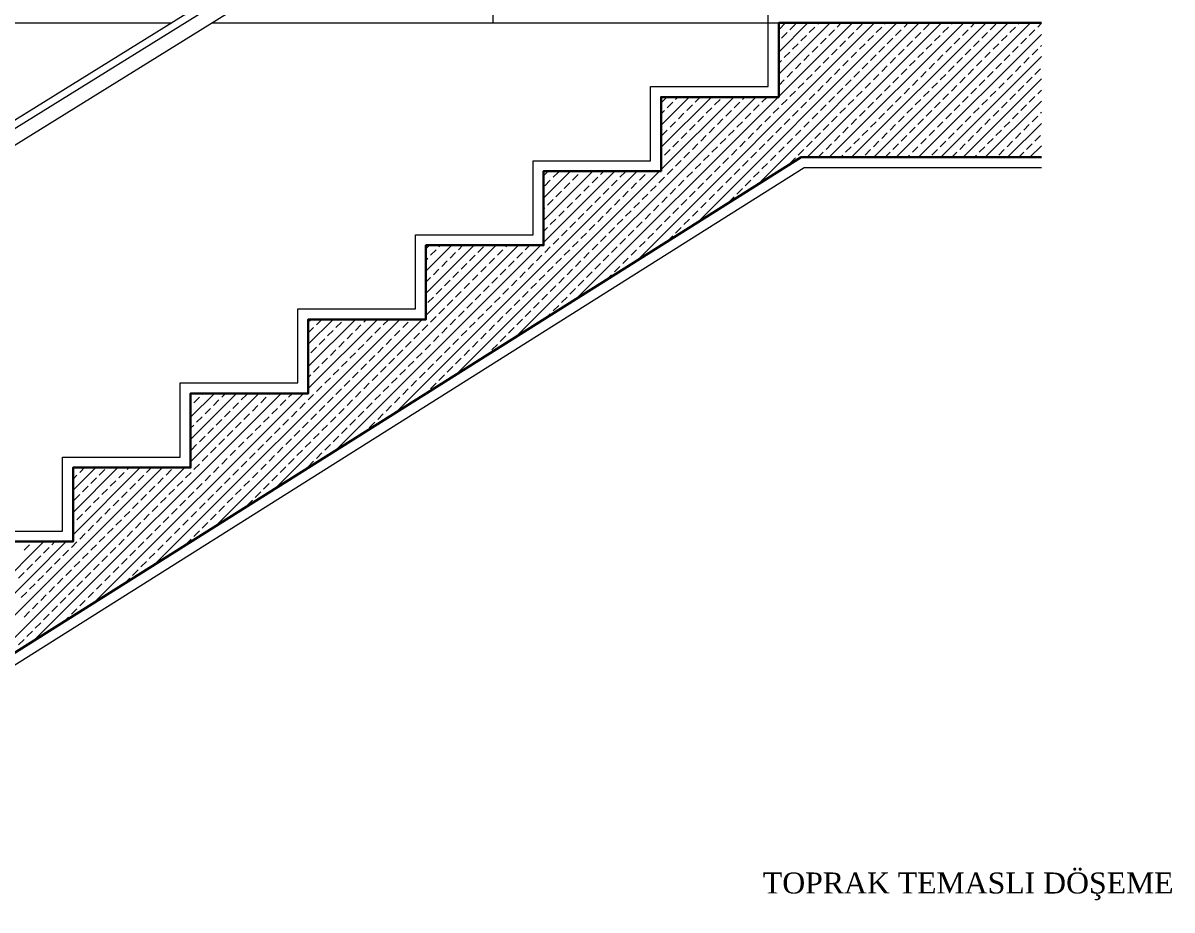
# Model space of a CAD drawing. Extents: x 775040 to 808375, y 4159409 to 4163651.
# Drawn here: x 805456 to 806140, y 4160094 to 4160622 of the extents above; entities that cross this region are included whole.
import ezdxf

# ---------------------------------------------------------------- set-up
doc = ezdxf.new("R2010")
doc.units = 0
doc.header["$MEASUREMENT"] = 0
for name, color, linetype, lineweight in [('Z_g1', 1, 'Continuous', 5), ('Z_g3', 3, 'Continuous', 13), ('Z_kesit döşeme', 5, 'Continuous', 30), ('Z_kolon tarama', 171, 'Continuous', 5), ('Z_sıva', 241, 'Continuous', 5)]:
    doc.layers.add(name, color=color, linetype=linetype, lineweight=lineweight)
doc.styles.add('ÖLÇÜ', font='times.ttf', dxfattribs={"height": 15})

msp = doc.modelspace()

# ---------------------------------------------------------------- linework, layer by layer
at = {"layer": 'Z_g1'}
for p, q in [((804780.01, 4160147.64), (805904.87, 4160846.02)), ((804782.25, 4160144.03), (805904.87, 4160841.02)), ((804786.73, 4160136.81), (805904.87, 4160831.02))]:
    msp.add_line(p, q, dxfattribs=at)
at = {"layer": 'Z_g3', "linetype": 'Continuous'}
for p, q in [((805736.26, 4160622.27), (805736.26, 4160831.02)), ((804802.36, 4160622.27), (805544.48, 4160622.27)), ((805568.64, 4160622.27), (805906.26, 4160622.27))]:
    msp.add_line(p, q, dxfattribs=at)
at = {"layer": 'Z_kesit döşeme', "linetype": 'Continuous'}
for points in [[(805416.26, 4160313.45), (805486.26, 4160313.45), (805486.26, 4160357.56), (805556.26, 4160357.56), (805556.26, 4160401.68), (805626.26, 4160401.68), (805626.26, 4160445.8), (805696.26, 4160445.8), (805696.26, 4160489.92), (805766.26, 4160489.92), (805766.26, 4160534.03), (805836.26, 4160534.03), (805836.26, 4160578.15), (805906.26, 4160578.15), (805906.26, 4160622.27), (806062.59, 4160622.27)], [(806062.59, 4160542.27), (805919.66, 4160542.27), (804893.76, 4159895.69), (804893.76, 4159809.77)]]:
    msp.add_lwpolyline(points, dxfattribs=at)
at = {"layer": 'Z_kolon tarama'}
for p, q in [((805821.4, 4160480.34), (805963.33, 4160622.27)), ((805857.26, 4160502.94), (805976.59, 4160622.27)), ((805893.12, 4160525.54), (805989.85, 4160622.27)), ((805906.26, 4160618.23), (805910.3, 4160622.27)), ((805906.26, 4160604.98), (805923.55, 4160622.27)), ((805906.26, 4160591.72), (805936.81, 4160622.27)), ((805906.26, 4160578.46), (805950.07, 4160622.27)), ((805923.1, 4160542.27), (806003.1, 4160622.27)), ((805929.42, 4160621.51), (805930.18, 4160622.27)), ((805936.36, 4160542.27), (806016.36, 4160622.27)), ((805941.02, 4160619.85), (805943.44, 4160622.27)), ((805949.62, 4160542.27), (806029.62, 4160622.27)), ((805962.88, 4160542.27), (806042.88, 4160622.27)), ((805969.2, 4160621.51), (805969.96, 4160622.27)), ((805976.14, 4160542.27), (806056.14, 4160622.27)), ((805980.8, 4160619.85), (805983.22, 4160622.27)), ((806008.97, 4160621.51), (806009.73, 4160622.27)), ((806020.57, 4160619.85), (806022.99, 4160622.27)), ((806048.75, 4160621.51), (806049.51, 4160622.27)), ((806060.35, 4160619.85), (806062.59, 4160622.1)), ((805907.88, 4160613.22), (805911.19, 4160616.54)), ((805912.85, 4160618.19), (805916.16, 4160621.51)), ((805919.48, 4160611.56), (805922.79, 4160614.88)), ((805924.45, 4160616.54), (805927.77, 4160619.85)), ((805936.05, 4160614.88), (805939.37, 4160618.19)), ((805947.65, 4160613.22), (805950.97, 4160616.54)), ((805952.62, 4160618.19), (805955.94, 4160621.51)), ((805959.25, 4160611.56), (805962.57, 4160614.88)), ((805964.23, 4160616.54), (805967.54, 4160619.85)), ((805975.83, 4160614.88), (805979.14, 4160618.19)), ((805987.43, 4160613.22), (805990.74, 4160616.54)), ((805989.4, 4160542.27), (806062.59, 4160615.47)), ((805992.4, 4160618.19), (805995.71, 4160621.51)), ((805999.03, 4160611.56), (806002.34, 4160614.88)), ((806004, 4160616.54), (806007.31, 4160619.85)), ((806015.6, 4160614.88), (806018.92, 4160618.19)), ((806027.2, 4160613.22), (806030.52, 4160616.54)), ((806032.17, 4160618.19), (806035.49, 4160621.51)), ((806038.8, 4160611.56), (806042.12, 4160614.88)), ((806043.77, 4160616.54), (806047.09, 4160619.85)), ((806055.38, 4160614.88), (806058.69, 4160618.19)), ((805914.51, 4160606.59), (805917.82, 4160609.91)), ((805926.11, 4160604.94), (805929.42, 4160608.25)), ((805931.08, 4160609.91), (805934.39, 4160613.22)), ((805942.68, 4160608.25), (805946, 4160611.56)), ((805954.28, 4160606.59), (805957.6, 4160609.91)), ((805965.88, 4160604.94), (805969.2, 4160608.25)), ((805970.85, 4160609.91), (805974.17, 4160613.22)), ((805982.46, 4160608.25), (805985.77, 4160611.56)), ((805994.06, 4160606.59), (805997.37, 4160609.91)), ((806005.66, 4160604.94), (806008.97, 4160608.25)), ((806010.63, 4160609.91), (806013.94, 4160613.22)), ((806022.23, 4160608.25), (806025.54, 4160611.56)), ((806033.83, 4160606.59), (806037.15, 4160609.91)), ((806045.43, 4160604.94), (806048.75, 4160608.25)), ((806050.4, 4160609.91), (806053.72, 4160613.22)), ((806062, 4160608.25), (806062.59, 4160608.84)), ((805909.54, 4160601.62), (805912.85, 4160604.94)), ((805921.14, 4160599.96), (805924.45, 4160603.28)), ((805932.74, 4160598.31), (805936.05, 4160601.62)), ((805937.71, 4160603.28), (805941.02, 4160606.59)), ((805949.31, 4160601.62), (805952.62, 4160604.94)), ((805960.91, 4160599.96), (805964.23, 4160603.28)), ((805972.51, 4160598.31), (805975.83, 4160601.62)), ((805977.48, 4160603.28), (805980.8, 4160606.59)), ((805989.08, 4160601.62), (805992.4, 4160604.94)), ((806000.69, 4160599.96), (806004, 4160603.28)), ((806002.65, 4160542.27), (806062.59, 4160602.21)), ((806012.29, 4160598.31), (806015.6, 4160601.62)), ((806017.26, 4160603.28), (806020.57, 4160606.59)), ((806028.86, 4160601.62), (806032.17, 4160604.94)), ((806040.46, 4160599.96), (806043.77, 4160603.28)), ((806052.06, 4160598.31), (806055.38, 4160601.62)), ((806057.03, 4160603.28), (806060.35, 4160606.59)), ((805906.26, 4160598.35), (805907.88, 4160599.96)), ((805916.16, 4160594.99), (805919.48, 4160598.31)), ((805927.77, 4160593.33), (805931.08, 4160596.65)), ((805939.37, 4160591.68), (805942.68, 4160594.99)), ((805944.34, 4160596.65), (805947.65, 4160599.96)), ((805955.94, 4160594.99), (805959.25, 4160598.31)), ((805967.54, 4160593.33), (805970.85, 4160596.65)), ((805979.14, 4160591.68), (805982.46, 4160594.99)), ((805984.11, 4160596.65), (805987.43, 4160599.96)), ((805995.71, 4160594.99), (805999.03, 4160598.31)), ((806007.31, 4160593.33), (806010.63, 4160596.65)), ((806018.92, 4160591.68), (806022.23, 4160594.99)), ((806023.89, 4160596.65), (806027.2, 4160599.96)), ((806035.49, 4160594.99), (806038.8, 4160598.31)), ((806047.09, 4160593.33), (806050.4, 4160596.65)), ((806058.69, 4160591.68), (806062, 4160594.99)), ((805906.26, 4160585.09), (805909.54, 4160588.36)), ((805911.19, 4160590.02), (805914.51, 4160593.33)), ((805922.79, 4160588.36), (805926.11, 4160591.68)), ((805934.39, 4160586.71), (805937.71, 4160590.02)), ((805946, 4160585.05), (805949.31, 4160588.36)), ((805950.97, 4160590.02), (805954.28, 4160593.33)), ((805962.57, 4160588.36), (805965.88, 4160591.68)), ((805974.17, 4160586.71), (805977.48, 4160590.02)), ((805985.77, 4160585.05), (805989.08, 4160588.36)), ((805990.74, 4160590.02), (805994.06, 4160593.33)), ((806002.34, 4160588.36), (806005.66, 4160591.68)), ((806013.94, 4160586.71), (806017.26, 4160590.02)), ((806015.91, 4160542.27), (806062.59, 4160588.95)), ((806025.54, 4160585.05), (806028.86, 4160588.36)), ((806030.52, 4160590.02), (806033.83, 4160593.33)), ((806042.12, 4160588.36), (806045.43, 4160591.68)), ((806053.72, 4160586.71), (806057.03, 4160590.02)), ((805912.85, 4160578.42), (805916.16, 4160581.73)), ((805917.82, 4160583.39), (805921.14, 4160586.71)), ((805929.42, 4160581.73), (805932.74, 4160585.05)), ((805941.02, 4160580.08), (805944.34, 4160583.39)), ((805952.62, 4160578.42), (805955.94, 4160581.73)), ((805957.6, 4160583.39), (805960.91, 4160586.71)), ((805969.2, 4160581.73), (805972.51, 4160585.05)), ((805980.8, 4160580.08), (805984.11, 4160583.39)), ((805992.4, 4160578.42), (805995.71, 4160581.73)), ((805997.37, 4160583.39), (806000.69, 4160586.71)), ((806008.97, 4160581.73), (806012.29, 4160585.05)), ((806020.57, 4160580.08), (806023.89, 4160583.39)), ((806032.17, 4160578.42), (806035.49, 4160581.73)), ((806037.15, 4160583.39), (806040.46, 4160586.71)), ((806048.75, 4160581.73), (806052.06, 4160585.05)), ((806060.35, 4160580.08), (806062.59, 4160582.32)), ((805749.69, 4160435.14), (805892.69, 4160578.15)), ((805785.55, 4160457.74), (805905.95, 4160578.15)), ((805836.26, 4160574.75), (805839.66, 4160578.15)), ((805836.26, 4160561.49), (805852.92, 4160578.15)), ((805836.26, 4160548.23), (805866.18, 4160578.15)), ((805836.26, 4160534.98), (805879.44, 4160578.15)), ((805839.93, 4160571.79), (805843.24, 4160575.1)), ((805844.9, 4160576.76), (805846.29, 4160578.15)), ((805856.5, 4160575.1), (805859.55, 4160578.15)), ((805868.1, 4160573.45), (805871.42, 4160576.76)), ((805879.7, 4160571.79), (805883.02, 4160575.1)), ((805884.68, 4160576.76), (805886.07, 4160578.15)), ((805896.28, 4160575.1), (805899.32, 4160578.15)), ((805907.88, 4160573.45), (805911.19, 4160576.76)), ((805919.48, 4160571.79), (805922.79, 4160575.1)), ((805924.45, 4160576.76), (805927.77, 4160580.08)), ((805936.05, 4160575.1), (805939.37, 4160578.42)), ((805947.65, 4160573.45), (805950.97, 4160576.76)), ((805959.25, 4160571.79), (805962.57, 4160575.1)), ((805964.23, 4160576.76), (805967.54, 4160580.08)), ((805975.83, 4160575.1), (805979.14, 4160578.42)), ((805987.43, 4160573.45), (805990.74, 4160576.76)), ((805999.03, 4160571.79), (806002.34, 4160575.1)), ((806004, 4160576.76), (806007.31, 4160580.08)), ((806015.6, 4160575.1), (806018.92, 4160578.42)), ((806027.2, 4160573.45), (806030.52, 4160576.76)), ((806029.17, 4160542.27), (806062.59, 4160575.69)), ((806038.8, 4160571.79), (806042.12, 4160575.1)), ((806043.77, 4160576.76), (806047.09, 4160580.08)), ((806055.38, 4160575.1), (806058.69, 4160578.42)), ((805836.26, 4160568.12), (805838.27, 4160570.13)), ((805846.56, 4160565.16), (805849.87, 4160568.48)), ((805851.53, 4160570.13), (805854.84, 4160573.45)), ((805863.13, 4160568.48), (805866.45, 4160571.79)), ((805874.73, 4160566.82), (805878.05, 4160570.13)), ((805886.33, 4160565.16), (805889.65, 4160568.48)), ((805891.3, 4160570.13), (805894.62, 4160573.45)), ((805902.91, 4160568.48), (805906.22, 4160571.79)), ((805914.51, 4160566.82), (805917.82, 4160570.13)), ((805926.11, 4160565.16), (805929.42, 4160568.48)), ((805931.08, 4160570.13), (805934.39, 4160573.45)), ((805942.68, 4160568.48), (805946, 4160571.79)), ((805954.28, 4160566.82), (805957.6, 4160570.13)), ((805965.88, 4160565.16), (805969.2, 4160568.48)), ((805970.85, 4160570.13), (805974.17, 4160573.45)), ((805982.46, 4160568.48), (805985.77, 4160571.79)), ((805994.06, 4160566.82), (805997.37, 4160570.13)), ((806005.66, 4160565.16), (806008.97, 4160568.48)), ((806010.63, 4160570.13), (806013.94, 4160573.45)), ((806022.23, 4160568.48), (806025.54, 4160571.79)), ((806033.83, 4160566.82), (806037.15, 4160570.13)), ((806045.43, 4160565.16), (806048.75, 4160568.48)), ((806050.4, 4160570.13), (806053.72, 4160573.45)), ((806062, 4160568.48), (806062.59, 4160569.06)), ((805841.59, 4160560.19), (805844.9, 4160563.5)), ((805853.19, 4160558.53), (805856.5, 4160561.85)), ((805858.16, 4160563.5), (805861.47, 4160566.82)), ((805864.79, 4160556.87), (805868.1, 4160560.19)), ((805869.76, 4160561.85), (805873.07, 4160565.16)), ((805881.36, 4160560.19), (805884.68, 4160563.5)), ((805892.96, 4160558.53), (805896.28, 4160561.85)), ((805897.93, 4160563.5), (805901.25, 4160566.82)), ((805904.56, 4160556.87), (805907.88, 4160560.19)), ((805909.54, 4160561.85), (805912.85, 4160565.16)), ((805921.14, 4160560.19), (805924.45, 4160563.5)), ((805932.74, 4160558.53), (805936.05, 4160561.85)), ((805937.71, 4160563.5), (805941.02, 4160566.82)), ((805944.34, 4160556.87), (805947.65, 4160560.19)), ((805949.31, 4160561.85), (805952.62, 4160565.16)), ((805960.91, 4160560.19), (805964.23, 4160563.5)), ((805972.51, 4160558.53), (805975.83, 4160561.85)), ((805977.48, 4160563.5), (805980.8, 4160566.82)), ((805984.11, 4160556.87), (805987.43, 4160560.19)), ((805989.08, 4160561.85), (805992.4, 4160565.16)), ((806000.69, 4160560.19), (806004, 4160563.5)), ((806012.29, 4160558.53), (806015.6, 4160561.85)), ((806017.26, 4160563.5), (806020.57, 4160566.82)), ((806023.89, 4160556.87), (806027.2, 4160560.19)), ((806028.86, 4160561.85), (806032.17, 4160565.16)), ((806040.46, 4160560.19), (806043.77, 4160563.5)), ((806042.43, 4160542.27), (806062.59, 4160562.43)), ((806052.06, 4160558.53), (806055.38, 4160561.85)), ((806057.03, 4160563.5), (806060.35, 4160566.82)), ((805836.61, 4160555.22), (805839.93, 4160558.53)), ((805848.22, 4160553.56), (805851.53, 4160556.87)), ((805859.82, 4160551.9), (805863.13, 4160555.22)), ((805871.42, 4160550.25), (805874.73, 4160553.56)), ((805876.39, 4160555.22), (805879.7, 4160558.53)), ((805887.99, 4160553.56), (805891.3, 4160556.87)), ((805899.59, 4160551.9), (805902.91, 4160555.22)), ((805911.19, 4160550.25), (805914.51, 4160553.56)), ((805916.16, 4160555.22), (805919.48, 4160558.53)), ((805927.77, 4160553.56), (805931.08, 4160556.87)), ((805939.37, 4160551.9), (805942.68, 4160555.22)), ((805950.97, 4160550.25), (805954.28, 4160553.56)), ((805955.94, 4160555.22), (805959.25, 4160558.53)), ((805967.54, 4160553.56), (805970.85, 4160556.87)), ((805979.14, 4160551.9), (805982.46, 4160555.22)), ((805990.74, 4160550.25), (805994.06, 4160553.56)), ((805995.71, 4160555.22), (805999.03, 4160558.53)), ((806007.31, 4160553.56), (806010.63, 4160556.87)), ((806018.92, 4160551.9), (806022.23, 4160555.22)), ((806030.52, 4160550.25), (806033.83, 4160553.56)), ((806035.49, 4160555.22), (806038.8, 4160558.53)), ((806047.09, 4160553.56), (806050.4, 4160556.87)), ((806058.69, 4160551.9), (806062, 4160555.22)), ((805838.27, 4160543.62), (805841.59, 4160546.93)), ((805843.24, 4160548.59), (805846.56, 4160551.9)), ((805854.84, 4160546.93), (805858.16, 4160550.25)), ((805866.45, 4160545.27), (805869.76, 4160548.59)), ((805878.05, 4160543.62), (805881.36, 4160546.93)), ((805883.02, 4160548.59), (805886.33, 4160551.9)), ((805894.62, 4160546.93), (805897.93, 4160550.25)), ((805906.22, 4160545.27), (805909.54, 4160548.59)), ((805917.82, 4160543.62), (805921.14, 4160546.93)), ((805922.79, 4160548.59), (805926.11, 4160551.9)), ((805934.39, 4160546.93), (805937.71, 4160550.25)), ((805946, 4160545.27), (805949.31, 4160548.59)), ((805957.6, 4160543.62), (805960.91, 4160546.93)), ((805962.57, 4160548.59), (805965.88, 4160551.9)), ((805974.17, 4160546.93), (805977.48, 4160550.25)), ((805985.77, 4160545.27), (805989.08, 4160548.59)), ((805997.37, 4160543.62), (806000.69, 4160546.93)), ((806002.34, 4160548.59), (806005.66, 4160551.9)), ((806013.94, 4160546.93), (806017.26, 4160550.25)), ((806025.54, 4160545.27), (806028.86, 4160548.59)), ((806037.15, 4160543.62), (806040.46, 4160546.93)), ((806042.12, 4160548.59), (806045.43, 4160551.9)), ((806053.72, 4160546.93), (806057.03, 4160550.25)), ((806055.69, 4160542.27), (806062.59, 4160549.18)), ((805836.26, 4160541.6), (805836.61, 4160541.96)), ((805844.9, 4160536.99), (805848.22, 4160540.3)), ((805849.87, 4160541.96), (805853.19, 4160545.27)), ((805861.47, 4160540.3), (805864.79, 4160543.62)), ((805873.07, 4160538.64), (805876.39, 4160541.96)), ((805884.68, 4160536.99), (805887.99, 4160540.3)), ((805889.65, 4160541.96), (805892.96, 4160545.27)), ((805901.25, 4160540.3), (805904.56, 4160543.62)), ((805912.85, 4160538.64), (805916.16, 4160541.96)), ((805929.73, 4160542.27), (805932.74, 4160545.27)), ((805942.99, 4160542.27), (805944.34, 4160543.62)), ((805969.51, 4160542.27), (805972.51, 4160545.27)), ((805982.77, 4160542.27), (805984.11, 4160543.62)), ((806009.28, 4160542.27), (806012.29, 4160545.27)), ((806022.54, 4160542.27), (806023.89, 4160543.62)), ((806049.06, 4160542.27), (806052.06, 4160545.27)), ((806062.32, 4160542.27), (806062.59, 4160542.55)), ((805677.97, 4160389.95), (805822.06, 4160534.03)), ((805713.83, 4160412.55), (805835.32, 4160534.03)), ((805766.26, 4160531.27), (805769.03, 4160534.03)), ((805766.26, 4160518.01), (805782.29, 4160534.03)), ((805766.26, 4160504.75), (805795.54, 4160534.03)), ((805766.26, 4160491.49), (805808.8, 4160534.03)), ((805771.98, 4160530.36), (805775.3, 4160533.67)), ((805788.55, 4160533.67), (805788.92, 4160534.03)), ((805800.15, 4160532.01), (805802.17, 4160534.03)), ((805811.76, 4160530.36), (805815.07, 4160533.67)), ((805828.33, 4160533.67), (805828.69, 4160534.03)), ((805839.93, 4160532.01), (805843.24, 4160535.33)), ((805851.53, 4160530.36), (805854.84, 4160533.67)), ((805856.5, 4160535.33), (805859.82, 4160538.64)), ((805868.1, 4160533.67), (805871.42, 4160536.99)), ((805879.7, 4160532.01), (805883.02, 4160535.33)), ((805891.3, 4160530.36), (805894.62, 4160533.67)), ((805896.28, 4160535.33), (805899.59, 4160538.64)), ((805911.05, 4160536.84), (805911.19, 4160536.99)), ((805767.01, 4160525.39), (805770.32, 4160528.7)), ((805778.61, 4160523.73), (805781.92, 4160527.04)), ((805783.58, 4160528.7), (805786.9, 4160532.01)), ((805795.18, 4160527.04), (805798.5, 4160530.36)), ((805806.78, 4160525.39), (805810.1, 4160528.7)), ((805818.38, 4160523.73), (805821.7, 4160527.04)), ((805823.36, 4160528.7), (805826.67, 4160532.01)), ((805834.96, 4160527.04), (805838.27, 4160530.36)), ((805846.56, 4160525.39), (805849.87, 4160528.7)), ((805858.16, 4160523.73), (805861.47, 4160527.04)), ((805863.13, 4160528.7), (805866.45, 4160532.01)), ((805874.73, 4160527.04), (805878.05, 4160530.36)), ((805886.33, 4160525.39), (805889.65, 4160528.7)), ((805773.64, 4160518.76), (805776.95, 4160522.07)), ((805785.24, 4160517.1), (805788.55, 4160520.41)), ((805790.21, 4160522.07), (805793.53, 4160525.39)), ((805801.81, 4160520.41), (805805.13, 4160523.73)), ((805813.41, 4160518.76), (805816.73, 4160522.07)), ((805825.01, 4160517.1), (805828.33, 4160520.41)), ((805829.99, 4160522.07), (805833.3, 4160525.39)), ((805841.59, 4160520.41), (805844.9, 4160523.73)), ((805853.19, 4160518.76), (805856.5, 4160522.07)), ((805864.79, 4160517.1), (805868.1, 4160520.41)), ((805869.76, 4160522.07), (805873.07, 4160525.39)), ((805881.36, 4160520.41), (805884.68, 4160523.73)), ((805768.67, 4160513.78), (805771.98, 4160517.1)), ((805780.27, 4160512.13), (805783.58, 4160515.44)), ((805791.87, 4160510.47), (805795.18, 4160513.78)), ((805796.84, 4160515.44), (805800.15, 4160518.76)), ((805808.44, 4160513.78), (805811.76, 4160517.1)), ((805820.04, 4160512.13), (805823.36, 4160515.44)), ((805831.64, 4160510.47), (805834.96, 4160513.78)), ((805836.61, 4160515.44), (805839.93, 4160518.76)), ((805848.22, 4160513.78), (805851.53, 4160517.1)), ((805859.82, 4160512.13), (805863.13, 4160515.44)), ((805876.39, 4160515.44), (805879.7, 4160518.76)), ((805766.26, 4160511.38), (805767.01, 4160512.13)), ((805770.32, 4160502.18), (805773.64, 4160505.5)), ((805775.3, 4160507.16), (805778.61, 4160510.47)), ((805786.9, 4160505.5), (805790.21, 4160508.81)), ((805798.5, 4160503.84), (805801.81, 4160507.16)), ((805803.47, 4160508.81), (805806.78, 4160512.13)), ((805810.1, 4160502.18), (805813.41, 4160505.5)), ((805815.07, 4160507.16), (805818.38, 4160510.47)), ((805826.67, 4160505.5), (805829.99, 4160508.81)), ((805838.27, 4160503.84), (805841.59, 4160507.16)), ((805843.24, 4160508.81), (805846.56, 4160512.13)), ((805849.87, 4160502.18), (805853.19, 4160505.5)), ((805854.84, 4160507.16), (805858.16, 4160510.47)), ((805766.26, 4160498.12), (805768.67, 4160500.53)), ((805776.95, 4160495.55), (805780.27, 4160498.87)), ((805781.92, 4160500.53), (805785.24, 4160503.84)), ((805793.53, 4160498.87), (805796.84, 4160502.18)), ((805805.13, 4160497.21), (805808.44, 4160500.53)), ((805816.73, 4160495.55), (805820.04, 4160498.87)), ((805821.7, 4160500.53), (805825.01, 4160503.84)), ((805833.3, 4160498.87), (805836.61, 4160502.18)), ((805844.9, 4160497.21), (805848.22, 4160500.53)), ((805771.98, 4160490.58), (805775.3, 4160493.9)), ((805783.58, 4160488.93), (805786.9, 4160492.24)), ((805788.55, 4160493.9), (805791.87, 4160497.21)), ((805800.15, 4160492.24), (805803.47, 4160495.55)), ((805811.76, 4160490.58), (805815.07, 4160493.9)), ((805823.36, 4160488.93), (805826.67, 4160492.24)), ((805828.33, 4160493.9), (805831.64, 4160497.21)), ((805839.93, 4160492.24), (805843.24, 4160495.55)), ((805606.26, 4160344.75), (805751.43, 4160489.92)), ((805642.12, 4160367.35), (805764.68, 4160489.92)), ((805696.26, 4160487.78), (805698.39, 4160489.92)), ((805696.26, 4160474.53), (805711.65, 4160489.92)), ((805696.26, 4160461.27), (805724.91, 4160489.92)), ((805696.26, 4160448.01), (805738.17, 4160489.92)), ((805699.06, 4160483.95), (805702.37, 4160487.27)), ((805704.03, 4160488.93), (805705.02, 4160489.92)), ((805710.66, 4160482.3), (805713.98, 4160485.61)), ((805715.63, 4160487.27), (805718.28, 4160489.92)), ((805727.23, 4160485.61), (805730.55, 4160488.93)), ((805738.84, 4160483.95), (805742.15, 4160487.27)), ((805743.81, 4160488.93), (805744.8, 4160489.92)), ((805750.44, 4160482.3), (805753.75, 4160485.61)), ((805755.41, 4160487.27), (805758.06, 4160489.92)), ((805767.01, 4160485.61), (805770.32, 4160488.93)), ((805778.61, 4160483.95), (805781.92, 4160487.27)), ((805790.21, 4160482.3), (805793.53, 4160485.61)), ((805795.18, 4160487.27), (805798.5, 4160490.58)), ((805806.78, 4160485.61), (805810.1, 4160488.93)), ((805818.38, 4160483.95), (805821.7, 4160487.27)), ((805696.26, 4160481.15), (805697.4, 4160482.3)), ((805705.69, 4160477.32), (805709, 4160480.64)), ((805717.29, 4160475.67), (805720.61, 4160478.98)), ((805722.26, 4160480.64), (805725.58, 4160483.95)), ((805733.86, 4160478.98), (805737.18, 4160482.3)), ((805745.46, 4160477.32), (805748.78, 4160480.64)), ((805757.07, 4160475.67), (805760.38, 4160478.98)), ((805762.04, 4160480.64), (805765.35, 4160483.95)), ((805773.64, 4160478.98), (805776.95, 4160482.3)), ((805785.24, 4160477.32), (805788.55, 4160480.64)), ((805796.84, 4160475.67), (805800.15, 4160478.98)), ((805801.81, 4160480.64), (805805.13, 4160483.95)), ((805813.41, 4160478.98), (805816.73, 4160482.3)), ((805700.72, 4160472.35), (805704.03, 4160475.67)), ((805712.32, 4160470.7), (805715.63, 4160474.01)), ((805723.92, 4160469.04), (805727.23, 4160472.35)), ((805728.89, 4160474.01), (805732.21, 4160477.32)), ((805740.49, 4160472.35), (805743.81, 4160475.67)), ((805752.09, 4160470.7), (805755.41, 4160474.01)), ((805763.69, 4160469.04), (805767.01, 4160472.35)), ((805768.67, 4160474.01), (805771.98, 4160477.32)), ((805780.27, 4160472.35), (805783.58, 4160475.67)), ((805791.87, 4160470.7), (805795.18, 4160474.01)), ((805803.47, 4160469.04), (805806.78, 4160472.35)), ((805808.44, 4160474.01), (805811.76, 4160477.32)), ((805696.26, 4160467.9), (805699.06, 4160470.7)), ((805707.35, 4160465.72), (805710.66, 4160469.04)), ((805718.95, 4160464.07), (805722.26, 4160467.38)), ((805730.55, 4160462.41), (805733.86, 4160465.72)), ((805735.52, 4160467.38), (805738.84, 4160470.7)), ((805747.12, 4160465.72), (805750.44, 4160469.04)), ((805758.72, 4160464.07), (805762.04, 4160467.38)), ((805770.32, 4160462.41), (805773.64, 4160465.72)), ((805775.3, 4160467.38), (805778.61, 4160470.7)), ((805786.9, 4160465.72), (805790.21, 4160469.04)), ((805697.4, 4160455.78), (805700.72, 4160459.09)), ((805702.37, 4160460.75), (805705.69, 4160464.07)), ((805713.98, 4160459.09), (805717.29, 4160462.41)), ((805725.58, 4160457.44), (805728.89, 4160460.75)), ((805737.18, 4160455.78), (805740.49, 4160459.09)), ((805742.15, 4160460.75), (805745.46, 4160464.07)), ((805753.75, 4160459.09), (805757.07, 4160462.41)), ((805765.35, 4160457.44), (805768.67, 4160460.75)), ((805776.95, 4160455.78), (805780.27, 4160459.09)), ((805781.92, 4160460.75), (805785.24, 4160464.07)), ((805704.03, 4160449.15), (805707.35, 4160452.47)), ((805709, 4160454.12), (805712.32, 4160457.44)), ((805715.63, 4160447.49), (805718.95, 4160450.81)), ((805720.61, 4160452.47), (805723.92, 4160455.78)), ((805732.21, 4160450.81), (805735.52, 4160454.12)), ((805743.81, 4160449.15), (805747.12, 4160452.47)), ((805748.78, 4160454.12), (805752.09, 4160457.44)), ((805755.41, 4160447.49), (805758.72, 4160450.81)), ((805760.38, 4160452.47), (805763.69, 4160455.78)), ((805771.98, 4160450.81), (805775.3, 4160454.12)), ((805534.54, 4160299.55), (805680.79, 4160445.8)), ((805570.4, 4160322.15), (805694.05, 4160445.8)), ((805626.26, 4160444.3), (805627.76, 4160445.8)), ((805626.26, 4160431.04), (805641.02, 4160445.8)), ((805626.26, 4160417.78), (805654.28, 4160445.8)), ((805626.26, 4160404.53), (805667.53, 4160445.8)), ((805631.11, 4160442.52), (805634.39, 4160445.8)), ((805642.71, 4160440.86), (805646.03, 4160444.18)), ((805659.29, 4160444.18), (805660.91, 4160445.8)), ((805670.89, 4160442.52), (805674.16, 4160445.8)), ((805682.49, 4160440.86), (805685.8, 4160444.18)), ((805699.06, 4160444.18), (805702.37, 4160447.49)), ((805710.66, 4160442.52), (805713.98, 4160445.84)), ((805722.26, 4160440.86), (805725.58, 4160444.18)), ((805727.23, 4160445.84), (805730.55, 4160449.15)), ((805738.84, 4160444.18), (805742.15, 4160447.49)), ((805750.44, 4160442.52), (805753.75, 4160445.84)), ((805767.62, 4160446.44), (805770.32, 4160449.15)), ((805626.26, 4160437.67), (805629.45, 4160440.86)), ((805637.74, 4160435.89), (805641.06, 4160439.21)), ((805649.34, 4160434.24), (805652.66, 4160437.55)), ((805654.31, 4160439.21), (805657.63, 4160442.52)), ((805665.91, 4160437.55), (805669.23, 4160440.86)), ((805677.52, 4160435.89), (805680.83, 4160439.21)), ((805689.12, 4160434.24), (805692.43, 4160437.55)), ((805694.09, 4160439.21), (805697.4, 4160442.52)), ((805705.69, 4160437.55), (805709, 4160440.86)), ((805717.29, 4160435.89), (805720.61, 4160439.21)), ((805728.89, 4160434.24), (805732.21, 4160437.55)), ((805733.86, 4160439.21), (805737.18, 4160442.52)), ((805745.46, 4160437.55), (805748.78, 4160440.86)), ((805632.77, 4160430.92), (805636.08, 4160434.24)), ((805644.37, 4160429.26), (805647.68, 4160432.58)), ((805655.97, 4160427.61), (805659.29, 4160430.92)), ((805660.94, 4160432.58), (805664.26, 4160435.89)), ((805672.54, 4160430.92), (805675.86, 4160434.24)), ((805684.14, 4160429.26), (805687.46, 4160432.58)), ((805695.75, 4160427.61), (805699.06, 4160430.92)), ((805700.72, 4160432.58), (805704.03, 4160435.89)), ((805712.32, 4160430.92), (805715.63, 4160434.24)), ((805723.92, 4160429.26), (805727.23, 4160432.58)), ((805735.52, 4160427.61), (805738.84, 4160430.92)), ((805740.49, 4160432.58), (805743.81, 4160435.89)), ((805627.8, 4160425.95), (805631.11, 4160429.26)), ((805639.4, 4160424.29), (805642.71, 4160427.61)), ((805651, 4160422.63), (805654.31, 4160425.95)), ((805662.6, 4160420.98), (805665.91, 4160424.29)), ((805667.57, 4160425.95), (805670.89, 4160429.26)), ((805679.17, 4160424.29), (805682.49, 4160427.61)), ((805690.77, 4160422.63), (805694.09, 4160425.95)), ((805702.37, 4160420.98), (805705.69, 4160424.29)), ((805707.35, 4160425.95), (805710.66, 4160429.26)), ((805718.95, 4160424.29), (805722.26, 4160427.61)), ((805731.76, 4160423.84), (805733.86, 4160425.95)), ((805629.45, 4160414.35), (805632.77, 4160417.66)), ((805634.43, 4160419.32), (805637.74, 4160422.63)), ((805646.03, 4160417.66), (805649.34, 4160420.98)), ((805657.63, 4160416.01), (805660.94, 4160419.32)), ((805669.23, 4160414.35), (805672.54, 4160417.66)), ((805674.2, 4160419.32), (805677.52, 4160422.63)), ((805685.8, 4160417.66), (805689.12, 4160420.98)), ((805697.4, 4160416.01), (805700.72, 4160419.32)), ((805709, 4160414.35), (805712.32, 4160417.66)), ((805713.98, 4160419.32), (805717.29, 4160422.63)), ((805626.26, 4160411.15), (805627.8, 4160412.69)), ((805636.08, 4160407.72), (805639.4, 4160411.03)), ((805641.06, 4160412.69), (805644.37, 4160416.01)), ((805652.66, 4160411.03), (805655.97, 4160414.35)), ((805664.26, 4160409.38), (805667.57, 4160412.69)), ((805675.86, 4160407.72), (805679.17, 4160411.03)), ((805680.83, 4160412.69), (805684.14, 4160416.01)), ((805692.43, 4160411.03), (805695.75, 4160414.35)), ((805704.03, 4160409.38), (805707.35, 4160412.69)), ((805631.11, 4160402.75), (805634.43, 4160406.06)), ((805642.71, 4160401.09), (805646.03, 4160404.4)), ((805647.68, 4160406.06), (805651, 4160409.38)), ((805659.29, 4160404.4), (805662.6, 4160407.72)), ((805670.89, 4160402.75), (805674.2, 4160406.06)), ((805682.49, 4160401.09), (805685.8, 4160404.4)), ((805687.46, 4160406.06), (805690.77, 4160409.38)), ((805699.06, 4160404.4), (805702.37, 4160407.72)), ((805462.83, 4160254.35), (805610.16, 4160401.68)), ((805498.69, 4160276.95), (805623.42, 4160401.68)), ((805556.26, 4160400.82), (805557.13, 4160401.68)), ((805556.26, 4160387.56), (805570.38, 4160401.68)), ((805556.26, 4160374.3), (805583.64, 4160401.68)), ((805556.26, 4160361.04), (805596.9, 4160401.68)), ((805558.19, 4160396.12), (805561.51, 4160399.43)), ((805563.16, 4160401.09), (805563.75, 4160401.68)), ((805569.79, 4160394.46), (805573.11, 4160397.78)), ((805574.76, 4160399.43), (805577.01, 4160401.68)), ((805581.39, 4160392.8), (805584.71, 4160396.12)), ((805586.37, 4160397.78), (805589.68, 4160401.09)), ((805597.97, 4160396.12), (805601.28, 4160399.43)), ((805602.94, 4160401.09), (805603.53, 4160401.68)), ((805609.57, 4160394.46), (805612.88, 4160397.78)), ((805614.54, 4160399.43), (805616.79, 4160401.68)), ((805621.17, 4160392.8), (805624.48, 4160396.12)), ((805626.14, 4160397.78), (805629.45, 4160401.09)), ((805637.74, 4160396.12), (805641.06, 4160399.43)), ((805649.34, 4160394.46), (805652.66, 4160397.78)), ((805654.31, 4160399.43), (805657.63, 4160402.75)), ((805660.94, 4160392.8), (805664.26, 4160396.12)), ((805665.91, 4160397.78), (805669.23, 4160401.09)), ((805677.52, 4160396.12), (805680.83, 4160399.43)), ((805695.9, 4160401.25), (805697.4, 4160402.75)), ((805556.26, 4160394.19), (805556.53, 4160394.46)), ((805564.82, 4160389.49), (805568.14, 4160392.8)), ((805576.42, 4160387.83), (805579.74, 4160391.15)), ((805588.02, 4160386.17), (805591.34, 4160389.49)), ((805592.99, 4160391.15), (805596.31, 4160394.46)), ((805604.6, 4160389.49), (805607.91, 4160392.8)), ((805616.2, 4160387.83), (805619.51, 4160391.15)), ((805627.8, 4160386.17), (805631.11, 4160389.49)), ((805632.77, 4160391.15), (805636.08, 4160394.46)), ((805644.37, 4160389.49), (805647.68, 4160392.8)), ((805655.97, 4160387.83), (805659.29, 4160391.15)), ((805667.57, 4160386.17), (805670.89, 4160389.49)), ((805672.54, 4160391.15), (805675.86, 4160394.46)), ((805556.26, 4160380.93), (805558.19, 4160382.86)), ((805559.85, 4160384.52), (805563.16, 4160387.83)), ((805571.45, 4160382.86), (805574.76, 4160386.17)), ((805583.05, 4160381.2), (805586.37, 4160384.52)), ((805594.65, 4160379.55), (805597.97, 4160382.86)), ((805599.62, 4160384.52), (805602.94, 4160387.83)), ((805611.22, 4160382.86), (805614.54, 4160386.17)), ((805622.83, 4160381.2), (805626.14, 4160384.52)), ((805634.43, 4160379.55), (805637.74, 4160382.86)), ((805639.4, 4160384.52), (805642.71, 4160387.83)), ((805651, 4160382.86), (805654.31, 4160386.17)), ((805662.6, 4160381.2), (805665.91, 4160384.52)), ((805561.51, 4160372.92), (805564.82, 4160376.23)), ((805566.48, 4160377.89), (805569.79, 4160381.2)), ((805578.08, 4160376.23), (805581.39, 4160379.55)), ((805589.68, 4160374.57), (805592.99, 4160377.89)), ((805601.28, 4160372.92), (805604.6, 4160376.23)), ((805606.25, 4160377.89), (805609.57, 4160381.2)), ((805617.85, 4160376.23), (805621.17, 4160379.55)), ((805629.45, 4160374.57), (805632.77, 4160377.89)), ((805641.06, 4160372.92), (805644.37, 4160376.23)), ((805646.03, 4160377.89), (805649.34, 4160381.2)), ((805660.04, 4160378.65), (805660.94, 4160379.55)), ((805556.53, 4160367.94), (805559.85, 4160371.26)), ((805568.14, 4160366.29), (805571.45, 4160369.6)), ((805573.11, 4160371.26), (805576.42, 4160374.57)), ((805584.71, 4160369.6), (805588.02, 4160372.92)), ((805596.31, 4160367.94), (805599.62, 4160371.26)), ((805607.91, 4160366.29), (805611.22, 4160369.6)), ((805612.88, 4160371.26), (805616.2, 4160374.57)), ((805624.48, 4160369.6), (805627.8, 4160372.92)), ((805636.08, 4160367.94), (805639.4, 4160371.26)), ((805563.16, 4160361.31), (805566.48, 4160364.63)), ((805574.76, 4160359.66), (805578.08, 4160362.97)), ((805579.74, 4160364.63), (805583.05, 4160367.94)), ((805591.34, 4160362.97), (805594.65, 4160366.29)), ((805602.94, 4160361.31), (805606.25, 4160364.63)), ((805614.54, 4160359.66), (805617.85, 4160362.97)), ((805619.51, 4160364.63), (805622.83, 4160367.94)), ((805631.11, 4160362.97), (805634.43, 4160366.29)), ((805391.11, 4160209.15), (805539.52, 4160357.56)), ((805426.97, 4160231.75), (805552.78, 4160357.56)), ((805486.26, 4160357.33), (805486.49, 4160357.56)), ((805486.26, 4160344.07), (805499.75, 4160357.56)), ((805486.26, 4160330.82), (805513.01, 4160357.56)), ((805486.26, 4160317.56), (805526.27, 4160357.56)), ((805490.24, 4160354.69), (805493.12, 4160357.56)), ((805501.84, 4160353.03), (805505.16, 4160356.34)), ((805518.42, 4160356.34), (805519.64, 4160357.56)), ((805530.02, 4160354.69), (805532.9, 4160357.56)), ((805541.62, 4160353.03), (805544.93, 4160356.34)), ((805558.19, 4160356.34), (805561.51, 4160359.66)), ((805569.79, 4160354.69), (805573.11, 4160358)), ((805581.39, 4160353.03), (805584.71, 4160356.34)), ((805586.37, 4160358), (805589.68, 4160361.31)), ((805597.97, 4160356.34), (805601.28, 4160359.66)), ((805609.57, 4160354.69), (805612.88, 4160358)), ((805624.19, 4160356.05), (805624.48, 4160356.34)), ((805626.14, 4160358), (805629.45, 4160361.31)), ((805486.26, 4160350.7), (805488.59, 4160353.03)), ((805496.87, 4160348.06), (805500.19, 4160351.37)), ((805508.47, 4160346.4), (805511.79, 4160349.71)), ((805513.44, 4160351.37), (805516.76, 4160354.69)), ((805525.05, 4160349.71), (805528.36, 4160353.03)), ((805536.65, 4160348.06), (805539.96, 4160351.37)), ((805548.25, 4160346.4), (805551.56, 4160349.71)), ((805553.22, 4160351.37), (805556.53, 4160354.69)), ((805564.82, 4160349.71), (805568.14, 4160353.03)), ((805576.42, 4160348.06), (805579.74, 4160351.37)), ((805588.02, 4160346.4), (805591.34, 4160349.71)), ((805592.99, 4160351.37), (805596.31, 4160354.69)), ((805604.6, 4160349.71), (805607.91, 4160353.03)), ((805486.93, 4160338.11), (805490.24, 4160341.43)), ((805491.9, 4160343.08), (805495.21, 4160346.4)), ((805503.5, 4160341.43), (805506.82, 4160344.74)), ((805515.1, 4160339.77), (805518.42, 4160343.08)), ((805520.07, 4160344.74), (805523.39, 4160348.06)), ((805526.7, 4160338.11), (805530.02, 4160341.43)), ((805531.67, 4160343.08), (805534.99, 4160346.4)), ((805543.28, 4160341.43), (805546.59, 4160344.74)), ((805554.88, 4160339.77), (805558.19, 4160343.08)), ((805559.85, 4160344.74), (805563.16, 4160348.06)), ((805566.48, 4160338.11), (805569.79, 4160341.43)), ((805571.45, 4160343.08), (805574.76, 4160346.4)), ((805583.05, 4160341.43), (805586.37, 4160344.74)), ((805594.65, 4160339.77), (805597.97, 4160343.08)), ((805599.62, 4160344.74), (805602.94, 4160348.06)), ((805493.56, 4160331.48), (805496.87, 4160334.8)), ((805498.53, 4160336.46), (805501.84, 4160339.77)), ((805510.13, 4160334.8), (805513.44, 4160338.11)), ((805521.73, 4160333.14), (805525.05, 4160336.46)), ((805533.33, 4160331.48), (805536.65, 4160334.8)), ((805538.3, 4160336.46), (805541.62, 4160339.77)), ((805549.91, 4160334.8), (805553.22, 4160338.11)), ((805561.51, 4160333.14), (805564.82, 4160336.46)), ((805573.11, 4160331.48), (805576.42, 4160334.8)), ((805578.08, 4160336.46), (805581.39, 4160339.77)), ((805589.68, 4160334.8), (805592.99, 4160338.11)), ((805488.59, 4160326.51), (805491.9, 4160329.83)), ((805500.19, 4160324.85), (805503.5, 4160328.17)), ((805505.16, 4160329.83), (805508.47, 4160333.14)), ((805516.76, 4160328.17), (805520.07, 4160331.48)), ((805528.36, 4160326.51), (805531.67, 4160329.83)), ((805539.96, 4160324.85), (805543.28, 4160328.17)), ((805544.93, 4160329.83), (805548.25, 4160333.14)), ((805556.53, 4160328.17), (805559.85, 4160331.48)), ((805568.14, 4160326.51), (805571.45, 4160329.83)), ((805486.26, 4160324.19), (805486.93, 4160324.85)), ((805495.21, 4160319.88), (805498.53, 4160323.2)), ((805506.82, 4160318.23), (805510.13, 4160321.54)), ((805511.79, 4160323.2), (805515.1, 4160326.51)), ((805523.39, 4160321.54), (805526.7, 4160324.85)), ((805534.99, 4160319.88), (805538.3, 4160323.2)), ((805546.59, 4160318.23), (805549.91, 4160321.54)), ((805551.56, 4160323.2), (805554.88, 4160326.51)), ((805563.16, 4160321.54), (805566.48, 4160324.85)), ((805490.24, 4160314.91), (805493.56, 4160318.23)), ((805501.84, 4160313.25), (805505.16, 4160316.57)), ((805513.44, 4160311.6), (805516.76, 4160314.91)), ((805518.42, 4160316.57), (805521.73, 4160319.88)), ((805530.02, 4160314.91), (805533.33, 4160318.23)), ((805541.62, 4160313.25), (805544.93, 4160316.57)), ((805553.22, 4160311.6), (805556.53, 4160314.91)), ((805558.19, 4160316.57), (805561.51, 4160319.88)), ((805319.4, 4160163.95), (805468.89, 4160313.45)), ((805355.26, 4160186.55), (805482.15, 4160313.45)), ((805457.1, 4160308.28), (805460.41, 4160311.6)), ((805462.07, 4160313.25), (805462.26, 4160313.45)), ((805468.7, 4160306.62), (805472.01, 4160309.94)), ((805473.67, 4160311.6), (805475.52, 4160313.45)), ((805480.3, 4160304.97), (805483.61, 4160308.28)), ((805485.27, 4160309.94), (805488.59, 4160313.25)), ((805496.87, 4160308.28), (805500.19, 4160311.6)), ((805508.47, 4160306.62), (805511.79, 4160309.94)), ((805520.07, 4160304.97), (805523.39, 4160308.28)), ((805525.05, 4160309.94), (805528.36, 4160313.25)), ((805536.65, 4160308.28), (805539.96, 4160311.6)), ((805463.73, 4160301.65), (805467.04, 4160304.97)), ((805475.33, 4160300), (805478.64, 4160303.31)), ((805486.93, 4160298.34), (805490.24, 4160301.65)), ((805491.9, 4160303.31), (805495.21, 4160306.62)), ((805503.5, 4160301.65), (805506.82, 4160304.97)), ((805515.1, 4160300), (805518.42, 4160303.31)), ((805526.7, 4160298.34), (805530.02, 4160301.65)), ((805531.67, 4160303.31), (805534.99, 4160306.62)), ((805453.78, 4160291.71), (805457.1, 4160295.02)), ((805458.75, 4160296.68), (805462.07, 4160300)), ((805465.38, 4160290.05), (805468.7, 4160293.37)), ((805470.36, 4160295.02), (805473.67, 4160298.34)), ((805481.96, 4160293.37), (805485.27, 4160296.68)), ((805493.56, 4160291.71), (805496.87, 4160295.02)), ((805498.53, 4160296.68), (805501.84, 4160300)), ((805505.16, 4160290.05), (805508.47, 4160293.37)), ((805510.13, 4160295.02), (805513.44, 4160298.34)), ((805521.73, 4160293.37), (805525.05, 4160296.68)), ((805460.41, 4160285.08), (805463.73, 4160288.39)), ((805472.01, 4160283.42), (805475.33, 4160286.74)), ((805476.98, 4160288.39), (805480.3, 4160291.71)), ((805488.59, 4160286.74), (805491.9, 4160290.05)), ((805500.19, 4160285.08), (805503.5, 4160288.39)), ((805516.76, 4160288.39), (805520.07, 4160291.71)), ((805455.44, 4160280.11), (805458.75, 4160283.42)), ((805467.04, 4160278.45), (805470.36, 4160281.77)), ((805478.64, 4160276.79), (805481.96, 4160280.11)), ((805483.61, 4160281.77), (805486.93, 4160285.08)), ((805495.21, 4160280.11), (805498.53, 4160283.42)), ((805462.07, 4160273.48), (805465.38, 4160276.79)), ((805473.67, 4160271.82), (805476.98, 4160275.14)), ((805485.27, 4160270.16), (805488.59, 4160273.48)), ((805490.24, 4160275.14), (805493.56, 4160278.45)), ((805457.1, 4160268.51), (805460.41, 4160271.82)), ((805468.7, 4160266.85), (805472.01, 4160270.16)), ((805480.76, 4160265.65), (805483.61, 4160268.51)), ((805458.75, 4160256.91), (805462.07, 4160260.22)), ((805463.73, 4160261.88), (805467.04, 4160265.19)), ((805453.78, 4160251.93), (805457.1, 4160255.25))]:
    msp.add_line(p, q, dxfattribs=at)
at = {"layer": 'Z_sıva', "linetype": 'Continuous'}
for points in [[(805410.01, 4160319.7), (805480.01, 4160319.7), (805480.01, 4160363.81), (805550.01, 4160363.81), (805550.01, 4160407.93), (805620.01, 4160407.93), (805620.01, 4160452.05), (805690.01, 4160452.05), (805690.01, 4160496.17), (805760.01, 4160496.17), (805760.01, 4160540.28), (805830.01, 4160540.28), (805830.01, 4160584.4), (805900.01, 4160584.4), (805900.01, 4160628.52)], [(806062.59, 4160536.02), (805921.46, 4160536.02), (804900.01, 4159892.25), (804900.01, 4159878.52), (806062.59, 4159878.52)]]:
    msp.add_lwpolyline(points, dxfattribs=at)

# ---------------------------------------------------------------- texts
at = {"layer": 'Z_g3', "style": 'ÖLÇÜ'}
msp.add_text('TOPRAK TEMASLI DÖŞEME', height=12.5, dxfattribs=at).set_placement((805896.84, 4160103.94))

doc.saveas('drawing.dxf')
